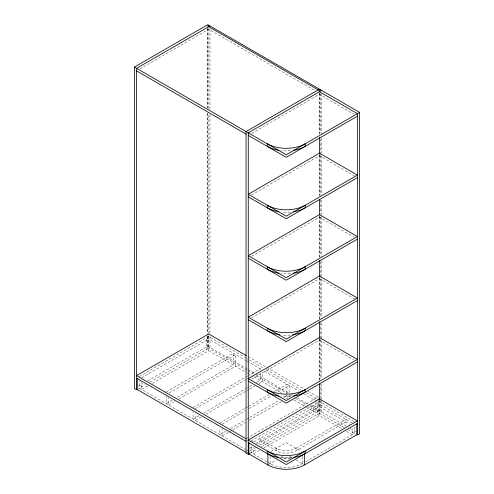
<?xml version="1.0" encoding="UTF-8"?>
<svg xmlns="http://www.w3.org/2000/svg" width="494" height="494" viewBox="0 0 494 494"><rect width="100%" height="100%" fill="white"/><g stroke="black" fill="none" stroke-linecap="round" stroke-linejoin="round"><path stroke-width="0.37" stroke-dasharray="2.47 1.85" d="M139.925 68.987L208.721 29.27L314.845 90.538M251.588 133.473L319.451 94.292L354.087 114.287M251.588 194.92L319.451 155.74L354.754 176.123M251.588 256.367L319.451 217.187L354.087 237.182M139.259 376.607L208.721 336.5L248.766 359.626M141.648 377.786L208.721 339.063M251.588 317.815L319.451 278.635L354.754 299.012M138.376 386.252L143.044 383.554M147.718 380.855L207.77 346.183L247.426 369.08M207.579 335.969L207.579 347.535L208.845 346.807L208.845 113.978M137.221 389.476L145.409 384.746M149.929 382.134L209.987 347.461L209.987 334.358M147.626 386.024L141.648 389.476L141.648 382.171M152.269 383.338L208.721 350.752L208.721 333.944M166.243 391.983L233.316 353.259L233.316 364.955L176.871 397.54M169.121 392.878L235.533 354.538L235.533 366.233L179.087 398.819M172.221 400.226L166.243 403.678L166.243 396.367M174.438 401.505L168.46 404.957L168.46 397.645M193.055 407.464L244.857 377.558M245.518 377.175L247.513 376.027M248.173 375.644L260.128 368.74L260.128 370.204M195.272 408.742L245.08 379.991M245.74 379.608L247.735 378.453M251.588 379.262L319.451 340.082L354.087 360.077M199.033 415.707L193.055 419.159L193.055 411.848M203.682 413.021L246.185 388.482M246.846 388.099L248.84 386.95M249.507 386.567L252.823 384.647M256.812 382.35L260.128 380.429L260.128 373.124M201.249 416.985L195.272 420.437L195.272 413.861M205.899 414.299L246.407 390.915M247.068 390.532L249.062 389.377M249.729 388.994L255.04 385.931M259.023 383.628L262.345 381.714L262.345 372.21M219.873 422.944L245.104 408.377M245.771 407.995L247.76 406.846M248.426 406.457L269.014 394.576M274.324 391.507L286.94 384.221L286.94 392.989M222.084 424.223L245.327 410.804M249.309 408.507L271.225 395.855M277.869 392.02L289.157 385.499L289.157 392.81M225.844 431.188L219.873 434.634L219.873 428.063M230.494 428.502L246.432 419.301M247.099 418.918L249.087 417.763M249.754 417.381L279.635 400.128M283.624 397.831L286.94 395.91L286.94 393.718M232.044 430.163L222.084 435.918L222.084 428.607M232.711 429.78L245.327 422.494M249.309 420.196L281.852 401.406M285.835 399.109L289.157 397.188L289.157 393.539M246.716 438.406L318.185 397.145L318.185 398.423M246.049 441.346L247.79 440.345M251.113 440.981L319.451 401.529L354.754 421.907M253.959 441.895L319.451 404.086M255.855 443.359L319.451 406.642L349.82 424.179M250.001 448.2L253.323 446.28M257.306 443.983L313.752 411.391L313.752 404.086M246.685 452.671L247.79 452.035M250.057 450.726L255.54 447.564M259.393 445.335L319.451 410.662M309.349 406.29L319.322 412.052L320.587 411.317L320.587 384.338M250.007 453.313L257.794 448.818M261.61 446.613L321.662 411.94L321.662 401.147M259.338 450.479L253.329 453.955L253.329 447.379M264.012 447.78L319.451 415.775L319.451 399.609M271.157 451.331L286.23 442.63L301.303 451.331M296.036 448.293L346.022 419.431L346.022 421.987L296.036 450.849A13.869 8.009 0 0 1 276.424 450.849L259.653 441.167L259.653 438.61L276.424 448.293A13.869 8.009 0 0 0 296.036 448.293L296.036 450.849M268.538 464.533L276.399 459.994M280.333 457.722L282.951 456.209M267.476 462.118L270.094 463.631A22.817 13.171 0 0 0 302.365 463.631L305.008 462.106M305.669 461.723L354.569 433.497L354.569 426.186M248.099 356.68L266.124 367.085M266.791 367.474L304.168 389.05M308.17 391.365L318.185 397.145M249.433 360.009L263.45 368.104M266.124 369.642L301.494 390.069M306.169 392.767L318.185 399.702M246.555 360.904L206.504 337.785L206.504 349.474L246.555 372.593M247.222 361.287L261.906 369.765M264.574 371.309L298.617 390.964M303.952 394.045L315.969 400.98L315.969 412.669L307.293 407.661M352.352 423.08L317.234 402.808L317.234 414.497L341.749 428.65M248.087 369.463L255.404 373.686M256.071 374.069L288.663 392.884M291.324 394.422L292.652 395.194M297.308 397.88L307.953 404.024M310.609 405.562L346.306 426.168M350.308 428.477L355.631 431.552M207.579 347.535L247.488 370.574M248.099 370.932L253.478 374.032M256.108 375.551L286.81 393.28M290.058 395.151L291.485 395.978M295.381 398.226L306.836 404.839M319.451 413.219L344.096 427.446M347.943 429.669L356.779 434.776M247.222 372.976L251.224 375.292M253.897 376.836L281.259 392.631M285.933 395.33L289.941 397.645M293.942 399.955L306.626 407.278M346.387 431.33L352.352 434.776L352.352 428.199M289.509 456.209L292.127 457.722M296.06 459.994L303.927 464.533M251.668 441.303L253.329 442.26M246.228 449.855L139.432 388.198L139.432 380.893M246.895 450.238L248.896 451.393M266.822 461.742L251.113 452.671L251.113 446.101M321.662 93.539L321.662 133.627M321.662 138.252L321.662 152.905M321.662 155.987L321.662 194.531M321.662 199.928L321.662 216.119M321.662 216.891L321.662 256.207M321.662 260.838L321.662 277.795M321.662 278.567L321.662 317.117M321.662 323.28L321.662 378.793M321.662 384.184L321.662 400.375M320.587 93.687L320.587 133.01M320.587 139.178L320.587 154.597M320.587 155.363L320.587 195.457M320.587 200.082L320.587 213.958M320.587 217.039L320.587 256.361M320.587 261.758L320.587 318.037M320.587 322.662L320.587 338.853M320.587 339.619L320.587 378.941M319.451 93.014L319.451 134.14M319.451 154.708L319.451 195.815M319.451 215.859L319.451 257.244M319.451 277.535L319.451 318.92M319.451 338.804L319.451 380.596M319.322 92.878L319.322 133.738M319.322 155.326L319.322 195.414M319.322 216.23L319.322 257.09M319.322 277.906L319.322 318.766M319.322 338.81L319.322 380.442M319.322 400.486L319.322 412.052M318.185 400.43L318.185 411.391M302.365 456.326L302.365 463.631M276.424 448.293L276.424 450.849M270.094 456.326L270.094 463.631M209.987 29.06L209.987 110.014M209.987 114.639L209.987 333.586M208.845 28.405L208.845 108.581M207.77 28.553L207.77 107.964M207.77 113.361L207.77 333.079M207.77 336.161L207.77 346.183M207.579 28.362L207.579 107.772M207.579 113.169L207.579 335.204M292.287 457.197A25.954 14.981 0 0 1 280.172 457.197M290.682 458.105A22.817 13.171 0 0 1 281.778 458.105M290.429 457.938A26.843 15.499 0 0 1 282.031 457.938M290.429 150.701A26.843 15.499 0 0 1 280.993 150.59M290.429 212.148A26.843 15.499 0 0 1 282.031 212.148M290.429 273.596A26.843 15.499 0 0 1 280.993 273.485M290.429 335.043A26.843 15.499 0 0 1 282.031 335.043M290.429 396.491A26.843 15.499 0 0 1 280.993 396.379"/><path stroke-width="0.74" d="M209.987 25.978L136.585 68.357L136.585 389.84L134.368 388.562L134.368 67.079L207.77 24.7L359.632 112.373L359.632 433.862L357.415 435.14L357.415 113.651L319.451 91.736M208.845 25.324L207.579 26.052L319.322 90.569L320.587 89.834M319.451 89.179L246.049 131.552L246.049 453.041L248.266 454.319L249.6 453.548M321.662 90.458L248.266 132.83L248.266 454.319M359.632 112.373L286.23 154.752L134.368 67.079M357.415 116.213L286.23 157.308L248.266 135.393M357.415 177.661L286.23 218.756L248.266 196.84M357.415 239.108L286.23 280.203L248.266 258.288M357.415 300.556L286.23 341.65L248.266 319.735M357.415 362.003L286.23 403.098L248.266 381.183M357.415 423.451L286.23 464.545L248.266 442.63M248.896 442.995L248.896 453.955L267.878 464.91A25.954 14.981 0 0 0 304.582 464.91L356.779 434.776L356.779 423.815M136.585 70.914L246.049 134.115M246.098 355.526L208.721 333.944L136.585 375.594L246.049 438.789M136.585 378.151L246.049 441.346M246.018 452.288L137.221 389.476L137.221 378.515M319.451 137.221L319.451 154.184M319.451 199.669L319.451 215.088M319.451 260.573L319.451 276.764M319.451 321.477L319.451 338.439M319.451 383.924L319.451 399.343M304.582 453.22L304.582 464.91M267.878 453.22L267.878 464.91M293.516 457.543A26.843 15.499 0 0 0 305.212 453.585L305.212 451.028A26.843 15.499 0 0 1 267.248 451.028L267.248 453.585A26.843 15.499 0 0 0 278.943 457.543M293.516 150.306A26.843 15.499 0 0 0 305.212 146.348L305.212 143.791A26.843 15.499 0 0 1 267.248 143.791L267.248 146.348A26.843 15.499 0 0 0 278.943 150.306M293.516 211.753A26.843 15.499 0 0 0 305.212 207.795L305.212 205.238A26.843 15.499 0 0 1 267.248 205.238L267.248 207.795A26.843 15.499 0 0 0 278.943 211.753M293.516 273.201A26.843 15.499 0 0 0 305.212 269.242L305.212 266.686A26.843 15.499 0 0 1 267.248 266.686L267.248 269.242A26.843 15.499 0 0 0 278.943 273.201M292.497 334.802A26.843 15.499 0 0 0 305.212 330.69L305.212 328.133A26.843 15.499 0 0 1 267.248 328.133L267.248 330.69A26.843 15.499 0 0 0 279.962 334.802M293.516 396.095A26.843 15.499 0 0 0 305.212 392.137L305.212 389.581A26.843 15.499 0 0 1 267.248 389.581L267.248 392.137A26.843 15.499 0 0 0 278.943 396.095M319.451 153.183L248.266 194.278L286.23 216.199L357.415 175.098L319.451 153.183M319.451 214.631L248.266 255.725L286.23 277.647L357.415 236.546L319.451 214.631M319.451 276.078L248.266 317.173L286.23 339.094L357.415 297.993L319.451 276.078M319.451 337.526L248.266 378.62L286.23 400.541L357.415 359.441L319.451 337.526M319.451 398.973L248.266 440.068L286.23 461.989L357.415 420.888L319.451 398.973"/></g></svg>
